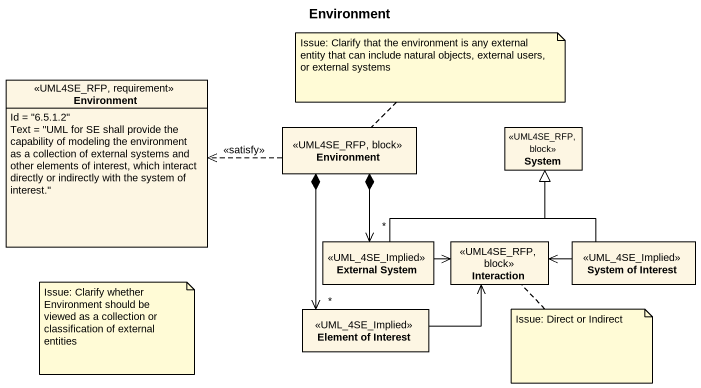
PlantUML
@startuml
title Environment
hide circle
hide empty members
class Environment <<UML4SE_RFP, requirement>> {
  Id = "6.5.1.2"
  Text = "UML for SE shall provide the capability of modeling the environment as a collection of external systems and other elements of interest, which interact directly or indirectly with the system of interest."
}
class "Environment" as Environment_2 <<UML4SE_RFP, block>>
class System <<UML4SE_RFP, block>>
class "External System" as External_System <<UML_4SE_Implied>>
class Interaction <<UML4SE_RFP, block>>
class "System of Interest" as System_of_Interest <<UML_4SE_Implied>>
class "Element of Interest" as Element_of_Interest <<UML_4SE_Implied>>
Environment_2 .left.> Environment : <<satisfy>>
Environment_2 *--> "*" External_System
Environment_2 *--> "*" Element_of_Interest
External_System -up-|> System
External_System -right-> Interaction
System_of_Interest -up-|> System
System_of_Interest -left-> Interaction
Element_of_Interest -right-> Interaction
note top of Environment_2 : Issue: Clarify that the environment is any external entity that can include natural objects, external users, or external systems
note as N2
  Issue: Clarify whether Environment should be viewed as a collection or classification of external entities
end note
note bottom of Interaction : Issue: Direct or Indirect
@enduml
